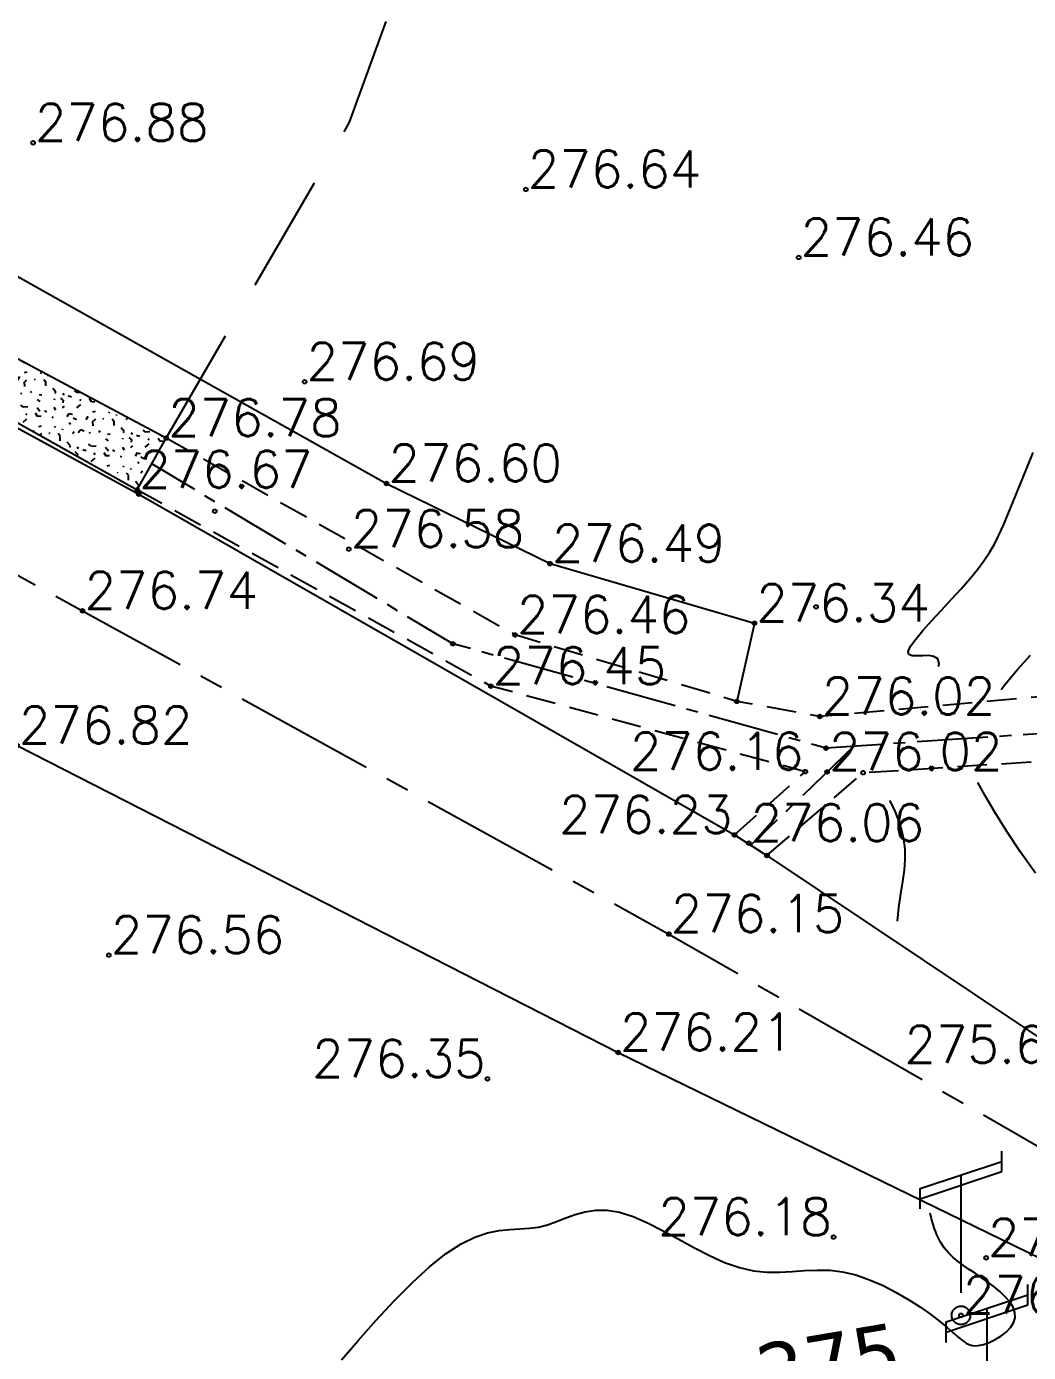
# Model space of a CAD drawing. Extents: x 524954 to 526204, y 9523489 to 9524010.
# Drawn here: x 525290.82 to 525317.76, y 9523740 to 9523775.66 of the extents above; entities that cross this region are included whole.
import ezdxf
from ezdxf.enums import TextEntityAlignment as Align

# ---------------------------------------------------------------- set-up
doc = ezdxf.new("R2010")
doc.units = 0
doc.header["$PDMODE"] = 33
doc.header["$PDSIZE"] = 0.1
doc.linetypes.add('AXES2', pattern=[28.575, 19.05, -3.175, 3.175, -3.175])
doc.linetypes.add('CACHE2', pattern=[4.7625, 3.175, -1.5875])
for name, color, linetype in [('Axe_Route_Existante', 1, 'AXES2'), ('Bord_Route_Existante', 6, 'Continuous'), ('Borde_Piste', 7, 'CACHE2'), ('Caniveau', 5, 'CACHE2'), ('CN_02_00', 4, 'Continuous'), ('CN_05_00', 6, 'Continuous'), ('Cotation Courbes de niveau', 7, 'Continuous'), ('Réseau_Electrique', 1, 'CACHE2'), ('TopoAlt', 3, 'Continuous'), ('TOPOJIS', 7, 'Continuous')]:
    doc.layers.add(name, color=color, linetype=linetype)
doc.layers.add('Trottoir', color=7, linetype='Continuous', true_color=0xff6666)
doc.styles.add('Simplex 1.0', font='Simplex.shx', dxfattribs={"width": 0.99, "height": 1})
doc.styles.add('Verdana 1.0', font='verdana.ttf', dxfattribs={"width": 0.99, "height": 1})

# ---------------------------------------------------------------- blocks, each defined once
blk = doc.blocks.new('TCPOINT M')
at = {"color": 0}
blk.add_point((0, 0), dxfattribs=at)
at = {"layer": 'TopoAlt', "style": 'Simplex 1.0', "width": 0.99}
blk.add_attdef('ALT', (0.15, 0.15), '', height=1, dxfattribs=at)
blk = doc.blocks.new('e004')
at = {"color": 0}
blk.add_line((0, 3.777478), (0, 0.25), dxfattribs=at)
for points in [[(-1.096503, 3.137365), (-1.096503, 3.412949), (1.096503, 4.142007), (1.096503, 4.417591)], [(-1.096503, 2.861781), (-1.096503, 3.137365), (1.096503, 3.866423), (1.096503, 4.142007)]]:
    blk.add_lwpolyline(points, dxfattribs=at)
blk.add_circle((0, 0), 0.25, dxfattribs=at)

msp = doc.modelspace()

# ---------------------------------------------------------------- hatches: boundary and pattern name
at = {"layer": 'Caniveau', "linetype": 'ByBlock', "ltscale": 0.25}
h = msp.add_hatch(dxfattribs=at)
h.set_pattern_fill('HAIE', color=256, scale=1.5, angle=15, style=0)
h.set_pattern_definition([(124.29004622, (1.014315, 0.277555), (-15.293218087377, 22.30173716473923), [0.0905085, -31.69392165]), (176.565051177, (0.2734, 1.4903), (-1.448888739435, -0.388228567652), [0.094695, -4.64872149026]), (121.927513064, (0.17885, 1.496014), (-10.8425263371845, 17.28263934204195), [0.10269, -35.95975584045]), (126.250505507, (0.631744, 0.169275), (-4.8389203171242, 6.4679865618761), [0.1297425, -28.8400693737]), (43.4429286244, (0.21172, 0.96068), (13.6084047277852, 12.96384668075138), [0.11664, -40.82539219185]), (98.6598082541, (0.22912, 0.84592), (-0.3882285676543, 1.448888739434), [0.11607, -13.4670077072]), (43.0724869359, (0.83904, 1.70824), (16.1179536390994, 15.18919255559585), [0.0726255, -25.4273745]), (84.4439547804, (1.2538, 0.40807), (0.2842030364745, 4.7348947859612), [0.07305, -12.74295561798]), (137.905242923, (1.256676, 0.479656), (-4.0624631818282, 3.57020908299136), [0.086475, -30.28621009695]), (150, (1.2926, 0.6264), (-1.44888873943, -0.38822856765), [0.0544155, -2.06690484356]), (171.250505507, (1.131025, 1.543215), (-25.89981980446587, 3.93056409362894), [0.116805, -40.85269585125]), (60, (0.9734, 1.4876), (-0.38822856765, 1.44888873943), [0.084633, -2.03668734356]), (63.3664606634, (1.04099, 1.2846), (7.0363926348268, 14.3087098890701), [0.05142, -18.0109718682]), (49.6951535312, (1.11781, 1.03094), (11.7712874207194, 14.02450685250895), [0.067575, -23.6495074512]), (143.290163192, (0.422714, 1.609965), (-7.7366977959753, 5.69152942658283), [0.06918, -36.2419753107]), (87.2553283749, (0.785944, 0.848996), (1.60119268767716, 34.5931522410971), [0.11217, -39.2610442452]), (130.346175942, (0.79134, 0.96101), (-2.2253458747472, 2.50954891121583), [0.08988, -31.4458140624]), (130.016893478, (1.06139, 0.69732), (-2.2253458747352, 2.5095489112154), [0.13194, -24.6974780358]), (56.1859251657, (1.03597, 0.65945), (1.060660171784, 1.837117307093), [0.045405, -15.89981371905]), (78.434948823, (1.0232, 0.49226), (-0.388228567653, 1.448888739434), [0.0286695, -3.32543246625]), (146.185925166, (0.63713, 0.44636), (-1.8371173070985, 1.0606601717743), [0.090855, -15.85436371905]), (174.44395478, (0.67993, 0.61705), (-4.7348947859592, 0.2842030365075), [0.073053, -12.74295261798]), (34.7988763545, (0.392334, 0.69927), (14.38486186310108, 10.06606920187948), [0.050085, -39.8059057668]), (131.565051177, (0.5082, 1.0268), (-1.837117307086, 1.060660171782), [0.0286695, -3.32543246625]), (60, (0.6443, 1.196), (-0.38822856765, 1.44888873943), [0.0362775, -2.08504284356]), (71.309932474, (0.8487, 1.12684), (0.672431604126, 3.28600604652), [0.0308685, -5.3774584132]), (146.185925166, (0.60991, 1.45669), (-1.8371173070985, 1.0606601717743), [0.045465, -15.89975371905]), (15, (0.216, 1.2225), (-0.38822856765, 1.44888873943), [0.075, -1.425]), (161.309932474, (0.03296, 0.1739), (-3.28600604652, 0.672431604126), [0.092355, -5.3159719132]), (158.130102354, (-0.01632, 0.7048), (-5.123123353604, 1.73309177592), [0.106836, -7.393164]), (51.3843518158, (-0.178414, 0.66585), (4.63086925477394, 5.8995804889095), [0.1008255, -35.3004456636]), (151.73570459, (-0.18076, 0.988105), (-29.0056483458238, 15.52167400838734), [0.099864, -34.91798859]), (40.7099537808, (-0.21255, 1.33803), (2.5095489112126, 2.2253458747396), [0.13764, -44.81233219125]), (142.405356631, (0.18647, 0.29455), (-19.53585877371486, 14.9532679362278), [0.0915, -32.0099018385]), (60, (0.2564, 0.0833), (-0.38822856765, 1.44888873943), [0.0423165, -2.07900384355]), (168.434948823, (0.15775, 0.6497), (-1.448888739433, -0.388228567656), [0.0381525, -3.31594946625]), (182.471192291, (0.30467, 0.29967), (-7.632672264823, -0.492254098855), [0.11832, -13.71099668593]), (60, (0.0374, 1.0194), (-0.38822856765, 1.44888873943), [0.1060665, -2.01525384356])])
h.paths.add_polyline_path([(525294.579, 9523764.589), (525286.15, 9523769.083), (525285.519, 9523767.841), (525293.799, 9523763.199)])

# ---------------------------------------------------------------- linework, layer by layer
at = {"layer": 'Axe_Route_Existante', "ltscale": 0.2, "flags": 128}
msp.add_lwpolyline([(525160.389, 9523785.573), (525205.797, 9523788.476), (525217.621, 9523788.238), (525236.372, 9523785.487), (525254.986, 9523779.404), (525273.087, 9523770.44), (525292.33, 9523759.946), (525308.092, 9523751.255), (525324.048, 9523742.079), (525331.063, 9523738.206), (525341.621, 9523732.26), (525352.065, 9523726.389), (525361.763, 9523720.953), (525371.128, 9523715.674), (525380.291, 9523710.543), (525400.244, 9523698.831), (525414.858, 9523691.369), (525425.413, 9523686.737), (525431.187, 9523683.889)], dxfattribs=at)
at = {"layer": 'Bord_Route_Existante', "flags": 128}
for points in [[(525250.161, 9523787.597), (525257.166, 9523783.785), (525275.212, 9523773.506), (525275.212, 9523773.506), (525285.425, 9523767.672), (525293.84, 9523763.083), (525309.856, 9523753.919), (525310.729, 9523753.366), (525319.14, 9523747.738), (525328.11, 9523742.331), (525328.11, 9523742.331), (525328.11, 9523742.331), (525336.826, 9523737.429), (525346.028, 9523732.316), (525354.526, 9523727.648)], [(525249.388, 9523776.099), (525253.199, 9523775.441), (525270.632, 9523766.582), (525281.73, 9523760.714), (525290.568, 9523756.324), (525306.727, 9523748.07), (525323.073, 9523740.103), (525323.073, 9523740.103), (525329.022, 9523736.429), (525329.022, 9523736.429), (525334.555, 9523733.316), (525343.726, 9523728.156), (525351.8, 9523723.613)]]:
    msp.add_lwpolyline(points, dxfattribs=at)
at = {"layer": 'Borde_Piste', "flags": 128}
msp.add_lwpolyline([(525294.579, 9523764.589), (525299.507, 9523773.085), (525301.978, 9523779.853)], dxfattribs=at)
at = {"layer": 'Caniveau', "linetype": 'ByBlock', "ltscale": 0.25, "flags": 128}
msp.add_lwpolyline([(525294.579, 9523764.589), (525286.15, 9523769.083), (525285.519, 9523767.841), (525293.799, 9523763.199), (525294.579, 9523764.589)], dxfattribs=at)
at = {"layer": 'Caniveau', "ltscale": 0.25, "flags": 128}
for points in [[(525328.038, 9523756.869), (525321.737, 9523757.966), (525312.151, 9523757.104), (525309.922, 9523757.509), (525303.957, 9523759.296), (525294.579, 9523764.589)], [(525309.856, 9523753.919), (525311.76, 9523755.62), (525303.307, 9523757.92), (525293.799, 9523763.199)], [(525310.729, 9523753.366), (525313.314, 9523755.593), (525321.755, 9523756.142), (525327.982, 9523755.338)]]:
    msp.add_lwpolyline(points, dxfattribs=at)
at = {"layer": 'Caniveau', "linetype": 'AXES2', "ltscale": 0.1, "flags": 128}
for points in [[(525328.021, 9523756.065), (525326.334, 9523756.363), (525324.543, 9523756.565), (525322.083, 9523756.914), (525312.316, 9523756.253), (525302.284, 9523759.06), (525294.189, 9523763.894)], [(525313.064, 9523756.303), (525310.293, 9523753.642)]]:
    msp.add_lwpolyline(points, dxfattribs=at)
at = {"layer": 'CN_02_00', "elevation": 276, "flags": 128}
for points in [[(525315.34, 9523758.453), (525315.356, 9523758.531), (525315.318, 9523758.653), (525315.218, 9523758.717), (525315.078, 9523758.74), (525314.919, 9523758.739), (525314.763, 9523758.733), (525314.631, 9523758.739), (525314.544, 9523758.773), (525314.526, 9523758.854), (525314.59, 9523758.994), (525314.727, 9523759.186), (525314.922, 9523759.42), (525315.157, 9523759.683), (525315.417, 9523759.966), (525315.686, 9523760.255), (525315.949, 9523760.54), (525316.187, 9523760.81), (525316.391, 9523761.057), (525316.563, 9523761.288), (525316.711, 9523761.513), (525316.843, 9523761.741), (525316.965, 9523761.984), (525317.087, 9523762.252), (525317.216, 9523762.554), (525317.358, 9523762.902), (525317.521, 9523763.301), (525317.698, 9523763.74), (525317.885, 9523764.202)], [(525314.237, 9523751.597), (525314.277, 9523751.964), (525314.33, 9523752.334), (525314.38, 9523752.668), (525314.422, 9523752.975), (525314.445, 9523753.263), (525314.443, 9523753.539), (525314.409, 9523753.809), (525314.348, 9523754.072), (525314.266, 9523754.323), (525314.171, 9523754.56), (525314.068, 9523754.78), (525314.032, 9523754.848)], [(525299.288, 9523739.803), (525299.745, 9523740.335), (525300.224, 9523740.873), (525300.711, 9523741.397), (525301.195, 9523741.884), (525301.664, 9523742.315), (525302.105, 9523742.668), (525302.509, 9523742.928), (525302.878, 9523743.105), (525303.215, 9523743.217), (525303.526, 9523743.28), (525303.815, 9523743.311), (525304.085, 9523743.326), (525304.342, 9523743.342), (525304.589, 9523743.377), (525304.832, 9523743.44), (525305.074, 9523743.526), (525305.32, 9523743.621), (525305.575, 9523743.711), (525305.842, 9523743.785), (525306.128, 9523743.828), (525306.435, 9523743.829), (525306.768, 9523743.775), (525307.131, 9523743.657), (525307.518, 9523743.487), (525307.923, 9523743.281), (525308.339, 9523743.055), (525308.76, 9523742.826), (525309.18, 9523742.611), (525309.591, 9523742.424), (525309.987, 9523742.284), (525310.363, 9523742.2), (525310.723, 9523742.164), (525311.07, 9523742.162), (525311.408, 9523742.18), (525311.742, 9523742.205), (525312.077, 9523742.221), (525312.416, 9523742.216), (525312.763, 9523742.175), (525313.122, 9523742.088), (525313.487, 9523741.96), (525313.849, 9523741.8), (525314.203, 9523741.618), (525314.54, 9523741.421), (525314.852, 9523741.22), (525315.134, 9523741.023), (525315.377, 9523740.839), (525315.576, 9523740.675), (525315.737, 9523740.534), (525315.87, 9523740.416), (525315.983, 9523740.322), (525316.085, 9523740.252), (525316.184, 9523740.206), (525316.289, 9523740.186), (525316.409, 9523740.191), (525316.55, 9523740.222), (525316.704, 9523740.276), (525316.864, 9523740.351), (525317.019, 9523740.444), (525317.16, 9523740.552), (525317.277, 9523740.672), (525317.361, 9523740.801), (525317.403, 9523740.938), (525317.396, 9523741.078), (525317.344, 9523741.22), (525317.254, 9523741.363), (525317.134, 9523741.504), (525316.99, 9523741.642), (525316.83, 9523741.776), (525316.662, 9523741.904), (525316.491, 9523742.023), (525316.325, 9523742.134), (525316.165, 9523742.239), (525316.013, 9523742.342), (525315.868, 9523742.448), (525315.733, 9523742.56), (525315.608, 9523742.682), (525315.494, 9523742.818), (525315.392, 9523742.973), (525315.302, 9523743.151), (525315.223, 9523743.357), (525315.15, 9523743.597), (525315.113, 9523743.747)]]:
    msp.add_lwpolyline(points, dxfattribs=at)
at = {"layer": 'CN_05_00', "elevation": 275, "flags": 128}
for points in [[(525317.022, 9523757.829), (525317.14, 9523757.984), (525317.461, 9523758.371), (525317.81, 9523758.753)], [(525317.948, 9523752.896), (525317.545, 9523753.458), (525317.18, 9523754.014), (525316.859, 9523754.536), (525316.588, 9523754.993), (525316.394, 9523755.33)]]:
    msp.add_lwpolyline(points, dxfattribs=at)
at = {"layer": 'Trottoir', "flags": 128}
for points in [[(525283.706, 9523772.799), (525295.501, 9523766.177)], [(525295.501, 9523766.177), (525300.501, 9523763.369), (525304.896, 9523761.214), (525310.39, 9523759.613), (525310.39, 9523759.613), (525309.922, 9523757.509)]]:
    msp.add_lwpolyline(points, dxfattribs=at)

# ---------------------------------------------------------------- block references
at = {"layer": 'Réseau_Electrique'}
for p in [(525315.944, 9523741.001), (525316.644, 9523737.414)]:
    msp.add_blockref('e004', p, dxfattribs=at)
at = {"layer": 'TOPOJIS'}
ref = msp.add_blockref('TCPOINT M', (525290.998, 9523772.529, 276.88), dxfattribs=at)
ref.add_attrib('ALT', '276.88', (525291.048, 9523772.579, 276.88), dxfattribs={"layer": 'TopoAlt', "height": 1, "style": 'Simplex 1.0', "width": 0.99})
ref = msp.add_blockref('TCPOINT M', (525304.247, 9523771.277, 276.64), dxfattribs=at)
ref.add_attrib('ALT', '276.64', (525304.297, 9523771.327, 276.64), dxfattribs={"layer": 'TopoAlt', "height": 1, "style": 'Simplex 1.0', "width": 0.99})
ref = msp.add_blockref('TCPOINT M', (525311.582, 9523769.449, 276.46), dxfattribs=at)
ref.add_attrib('ALT', '276.46', (525311.632, 9523769.499, 276.46), dxfattribs={"layer": 'TopoAlt', "height": 1, "style": 'Simplex 1.0', "width": 0.99})
ref = msp.add_blockref('TCPOINT M', (525298.3, 9523766.104, 276.69), dxfattribs=at)
ref.add_attrib('ALT', '276.69', (525298.35, 9523766.154, 276.69), dxfattribs={"layer": 'TopoAlt', "height": 1, "style": 'Simplex 1.0', "width": 0.99})
ref = msp.add_blockref('TCPOINT M', (525294.579, 9523764.589, 276.78), dxfattribs=at)
ref.add_attrib('ALT', '276.78', (525294.629, 9523764.639, 276.78), dxfattribs={"layer": 'TopoAlt', "height": 1, "style": 'Simplex 1.0', "width": 0.99})
ref = msp.add_blockref('TCPOINT M', (525300.501, 9523763.369, 276.6), dxfattribs=at)
ref.add_attrib('ALT', '276.60', (525300.551, 9523763.419, 276.6), dxfattribs={"layer": 'TopoAlt', "height": 1, "style": 'Simplex 1.0', "width": 0.99})
ref = msp.add_blockref('TCPOINT M', (525293.799, 9523763.199, 276.67), dxfattribs=at)
ref.add_attrib('ALT', '276.67', (525293.849, 9523763.249, 276.67), dxfattribs={"layer": 'TopoAlt', "height": 1, "style": 'Simplex 1.0', "width": 0.99})
for p in [(525293.84, 9523763.083, 276.63), (525295.883, 9523762.624, 275.53), (525312.048, 9523760.052, 276.22), (525302.284, 9523759.06, 275.3), (525309.922, 9523757.509, 276.28), (525312.316, 9523756.253, 275.01), (525313.314, 9523755.593, 276.11), (525310.729, 9523753.366, 276.19)]:
    msp.add_blockref('TCPOINT M', p, dxfattribs=at)
ref = msp.add_blockref('TCPOINT M', (525299.489, 9523761.606, 276.58), dxfattribs=at)
ref.add_attrib('ALT', '276.58', (525299.539, 9523761.656, 276.58), dxfattribs={"layer": 'TopoAlt', "height": 1, "style": 'Simplex 1.0', "width": 0.99})
ref = msp.add_blockref('TCPOINT M', (525304.896, 9523761.214, 276.49), dxfattribs=at)
ref.add_attrib('ALT', '276.49', (525304.946, 9523761.264, 276.49), dxfattribs={"layer": 'TopoAlt', "height": 1, "style": 'Simplex 1.0', "width": 0.99})
ref = msp.add_blockref('TCPOINT M', (525292.33, 9523759.946, 276.74), dxfattribs=at)
ref.add_attrib('ALT', '276.74', (525292.38, 9523759.996, 276.74), dxfattribs={"layer": 'TopoAlt', "height": 1, "style": 'Simplex 1.0', "width": 0.99})
ref = msp.add_blockref('TCPOINT M', (525310.39, 9523759.613, 276.34), dxfattribs=at)
ref.add_attrib('ALT', '276.34', (525310.44, 9523759.663, 276.34), dxfattribs={"layer": 'TopoAlt', "height": 1, "style": 'Simplex 1.0', "width": 0.99})
ref = msp.add_blockref('TCPOINT M', (525303.957, 9523759.296, 276.46), dxfattribs=at)
ref.add_attrib('ALT', '276.46', (525304.007, 9523759.346, 276.46), dxfattribs={"layer": 'TopoAlt', "height": 1, "style": 'Simplex 1.0', "width": 0.99})
ref = msp.add_blockref('TCPOINT M', (525303.307, 9523757.92, 276.45), dxfattribs=at)
ref.add_attrib('ALT', '276.45', (525303.357, 9523757.97, 276.45), dxfattribs={"layer": 'TopoAlt', "height": 1, "style": 'Simplex 1.0', "width": 0.99})
ref = msp.add_blockref('TCPOINT M', (525312.151, 9523757.104, 276.02), dxfattribs=at)
ref.add_attrib('ALT', '276.02', (525312.201, 9523757.154, 276.02), dxfattribs={"layer": 'TopoAlt', "height": 1, "style": 'Simplex 1.0', "width": 0.99})
ref = msp.add_blockref('TCPOINT M', (525290.568, 9523756.324, 276.82), dxfattribs=at)
ref.add_attrib('ALT', '276.82', (525290.618, 9523756.374, 276.82), dxfattribs={"layer": 'TopoAlt', "height": 1, "style": 'Simplex 1.0', "width": 0.99})
ref = msp.add_blockref('TCPOINT M', (525311.76, 9523755.62, 276.16), dxfattribs=at)
ref.add_attrib('ALT', '276.16', dxfattribs={"layer": 'TopoAlt', "height": 1, "style": 'Simplex 1.0', "width": 0.99}).set_placement((525311.71, 9523755.67, 276.16), align=Align.RIGHT)
ref = msp.add_blockref('TCPOINT M', (525312.346, 9523755.614, 276.02), dxfattribs=at)
ref.add_attrib('ALT', '276.02', (525312.396, 9523755.664, 276.02), dxfattribs={"layer": 'TopoAlt', "height": 1, "style": 'Simplex 1.0', "width": 0.99})
ref = msp.add_blockref('TCPOINT M', (525309.856, 9523753.919, 276.23), dxfattribs=at)
ref.add_attrib('ALT', '276.23', dxfattribs={"layer": 'TopoAlt', "height": 1, "style": 'Simplex 1.0', "width": 0.99}).set_placement((525309.806, 9523753.969, 276.23), align=Align.RIGHT)
ref = msp.add_blockref('TCPOINT M', (525310.239, 9523753.698, 276.06), dxfattribs=at)
ref.add_attrib('ALT', '276.06', (525310.289, 9523753.748, 276.06), dxfattribs={"layer": 'TopoAlt', "height": 1, "style": 'Simplex 1.0', "width": 0.99})
ref = msp.add_blockref('TCPOINT M', (525308.092, 9523751.255, 276.15), dxfattribs=at)
ref.add_attrib('ALT', '276.15', (525308.142, 9523751.305, 276.15), dxfattribs={"layer": 'TopoAlt', "height": 1, "style": 'Simplex 1.0', "width": 0.99})
ref = msp.add_blockref('TCPOINT M', (525293.038, 9523750.689, 276.56), dxfattribs=at)
ref.add_attrib('ALT', '276.56', (525293.088, 9523750.739, 276.56), dxfattribs={"layer": 'TopoAlt', "height": 1, "style": 'Simplex 1.0', "width": 0.99})
ref = msp.add_blockref('TCPOINT M', (525306.727, 9523748.07, 276.21), dxfattribs=at)
ref.add_attrib('ALT', '276.21', (525306.777, 9523748.12, 276.21), dxfattribs={"layer": 'TopoAlt', "height": 1, "style": 'Simplex 1.0', "width": 0.99})
ref = msp.add_blockref('TCPOINT M', (525319.14, 9523747.738, 275.68), dxfattribs=at)
ref.add_attrib('ALT', '275.68', dxfattribs={"layer": 'TopoAlt', "height": 1, "style": 'Simplex 1.0', "width": 0.99}).set_placement((525319.09, 9523747.788, 275.68), align=Align.RIGHT)
ref = msp.add_blockref('TCPOINT M', (525303.216, 9523747.36, 276.35), dxfattribs=at)
ref.add_attrib('ALT', '276.35', dxfattribs={"layer": 'TopoAlt', "height": 1, "style": 'Simplex 1.0', "width": 0.99}).set_placement((525303.166, 9523747.41, 276.35), align=Align.RIGHT)
ref = msp.add_blockref('TCPOINT M', (525312.521, 9523743.106, 276.18), dxfattribs=at)
ref.add_attrib('ALT', '276.18', dxfattribs={"layer": 'TopoAlt', "height": 1, "style": 'Simplex 1.0', "width": 0.99}).set_placement((525312.471, 9523743.156, 276.18), align=Align.RIGHT)
ref = msp.add_blockref('TCPOINT M', (525316.619, 9523742.549, 275.91), dxfattribs=at)
ref.add_attrib('ALT', '275.91', (525316.669, 9523742.599, 275.91), dxfattribs={"layer": 'TopoAlt', "height": 1, "style": 'Simplex 1.0', "width": 0.99})
ref = msp.add_blockref('TCPOINT M', (525315.944, 9523741.001, 276.24), dxfattribs=at)
ref.add_attrib('ALT', '276.24', (525315.994, 9523741.051, 276.24), dxfattribs={"layer": 'TopoAlt', "height": 1, "style": 'Simplex 1.0', "width": 0.99})

# ---------------------------------------------------------------- texts
at = {"layer": 'Cotation Courbes de niveau', "style": 'Verdana 1.0', "width": 0.99}
msp.add_text('275', height=1.5, rotation=9.6319, dxfattribs=at).set_placement((525312.392, 9523739.767, 275), align=Align.MIDDLE_CENTER)

doc.saveas('drawing.dxf')
